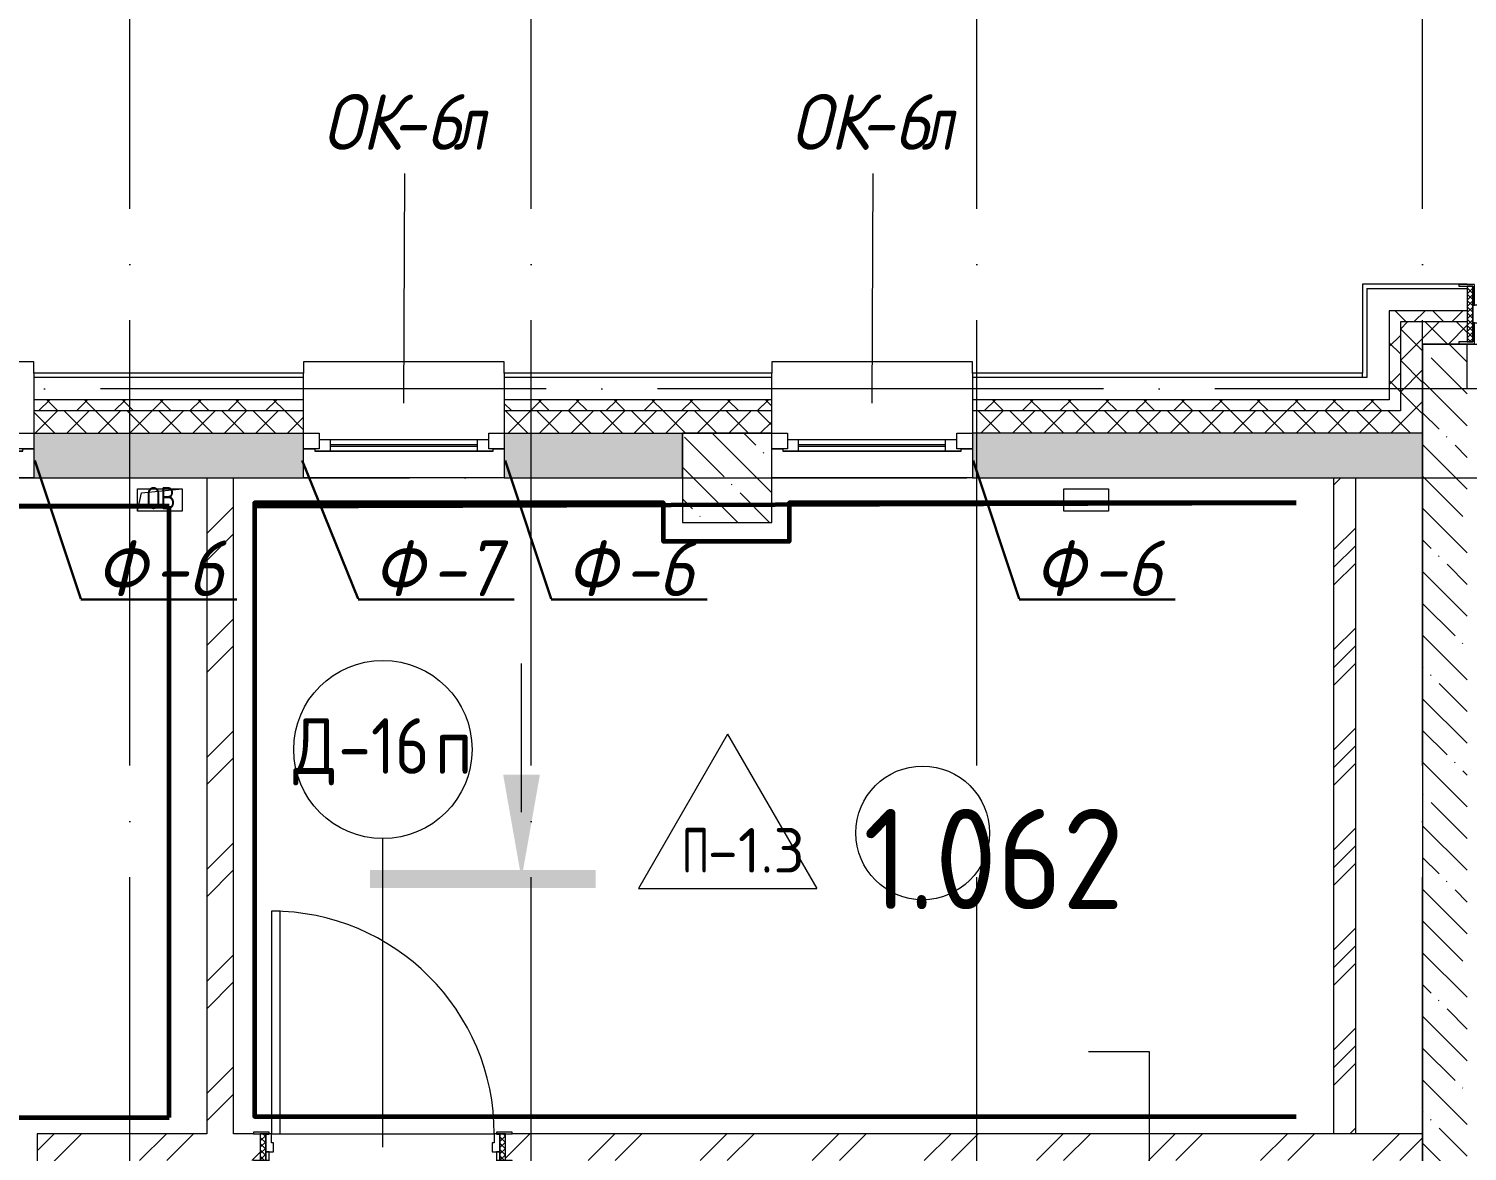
# Model space of a CAD drawing. Header units: millimetres. Extents: x -592259 to 288321, y -552984 to 293768.
# Drawn here: x 142535 to 148988, y 55352 to 60391 of the extents above; entities that cross this region are included whole.
import ezdxf

# ---------------------------------------------------------------- set-up
doc = ezdxf.new("R2010")
doc.units = ezdxf.units.MM
doc.linetypes.add('ADSK_Линия сетки', pattern=[2500, 2000, -250, 0, -250])
doc.linetypes.add('ADSK_Скрыто', pattern=[600, 300, -300])
for name, color, linetype, lineweight in [('2)Фархверки', 40, 'Continuous', 30), ('4.1) Штук. 3 вып', 6, 'Continuous', 60), ('4.1.1) Штук.  швы3 вып.', 6, 'Continuous', 60), ('A-AREA-____-IDEN', 250, 'Continuous', 9), ('A-DETL-GENF-OTLN', 250, 'Continuous', 5), ('A-DOOR-____-IDEN', 250, 'Continuous', 9), ('A-DOOR-____-MCUT', 250, 'Continuous', 5), ('A-DOOR-____-OTLN', 250, 'Continuous', 5), ('A-DOOR-FRAM-MCUT', 250, 'Continuous', 5), ('A-DOOR-FRAM-OTLN', 250, 'Continuous', 5), ('A-FLOR-____-IDEN', 250, 'Continuous', 9), ('A-FLOR-____-OTLN', 250, 'Continuous', 9), ('A-GLAZ-____-IDEN', 250, 'Continuous', 9), ('A-GLAZ-____-MCUT', 250, 'Continuous', 9), ('A-GLAZ-____-OTLN', 250, 'Continuous', 5), ('A-WALL-____-MCUT', 250, 'Continuous', 13), ('A-WALL-____-PATT', 250, 'Continuous', 13), ('A-WALL-FNSH-MCUT', 250, 'Continuous', 13), ('G-____-____-SYMB', 250, 'ADSK_Скрыто', 9), ('G-____-____-TEXT', 250, 'Continuous', 9), ('I-WALL-____-OTLN', 250, 'Continuous', 9), ('S-COLS-____-MCUT', 250, 'Continuous', 25), ('S-COLS-____-OTLN', 250, 'Continuous', 9), ('S-GRID-____-OTLN', 250, 'Continuous', 9)]:
    doc.layers.add(name, color=color, linetype=linetype, lineweight=lineweight)
doc.styles.add('GOST Common_1', font='', dxfattribs={"width": 0.9, "height": 250})
doc.styles.add('ISOCPEUR', font='isocpeur.ttf', dxfattribs={"width": 0.8, "height": 100})
doc.styles.add('ISOCPEUR_1', font='isocpeur.ttf', dxfattribs={"width": 0.9, "height": 250})
doc.styles.add('ISOCPEUR_2', font='isocpeur.ttf', dxfattribs={"height": 160})
doc.styles.add('ISOCPEUR_I', font='isocpeui.ttf', dxfattribs={"width": 0.9, "height": 12.5})
doc.styles.get('GOST Common_1').set_extended_font_data('GOST Common')
pattern_1 = [(45, (12287.9, -0.0006), (-251.4472, 251.4472), []), (45, (12287.9, 381), (-251.4472, 251.4472), [])]
pattern_2 = [(45, (12287.91, -0.0006), (-70.71068, 70.71068), []), (135, (12287.91, -0.0006), (-70.71068, -70.71068), [])]
pattern_3 = [(135, (12287.91, -0.0006), (-84.85281, -84.85281), []), (225, (12287.91, -0.0006), (84.85281, -84.85281), [])]
pattern_4 = [(135, (12287.91, -0.0006), (-142.5612, -142.5612), []), (135, (12430.48, -0.0006), (-142.5612, -142.5612), [252.016, -50.403, 3.353, -47.05])]

# ---------------------------------------------------------------- blocks, each defined once
blk = doc.blocks.new('Разрез - Номер вида сзади_3_5 мм-32550532-АР1_Кладочный план 1 этажа С2и3')
at = {"layer": 'G-____-____-SYMB', "linetype": 'Continuous'}
for points in [[(9.798, 0.404), (9.798, -0.394), (-0.333, -0.394), (-0.333, 0.404)], [(2.176, -4.675), (3, 0), (3.824, -4.675)]]:
    blk.add_hatch(color=256, dxfattribs=at).paths.add_polyline_path(points)
at = {"layer": 'G-____-____-SYMB', "linetype": 'Continuous', "lineweight": 20}
blk.add_line((3, -3), (3, -9.663), dxfattribs=at)
blk = doc.blocks.new('Дверь_СКБ_1Ст_Внутренняя - Д-16п_1100x2100h_Кабинет врача_ Процедурный кабинет_ Прививочный кабинет-V11-АР1_Маркировочный план 1 этажа С2и3')
at = {"layer": 'A-DOOR-____-OTLN'}
h = blk.add_hatch(dxfattribs=at)
h.set_pattern_fill('FP_12', color=256, style=0, pattern_type=2)
h.set_pattern_definition([(135, (1751.41, 124.685), (-14.14214, -14.14214), []), (225, (1751.41, 124.685), (14.14214, -14.14214), [])])
h.paths.add_polyline_path([(562.5, -60), (562.5, 60), (537.5, 60), (537.5, -60)])
at = {"layer": 'A-DOOR-FRAM-OTLN'}
h = blk.add_hatch(dxfattribs=at)
h.set_pattern_fill('FP_13', color=256, style=0, pattern_type=2)
h.set_pattern_definition([(45, (-371.384, 124.685), (-14.1421, 14.1421), []), (135, (-371.384, 124.685), (-14.1421, -14.1421), [])])
h.paths.add_polyline_path([(-512.5, -60), (-512.5, 60), (-537.5, 60), (-537.5, -60)])
at = {"layer": 'A-DOOR-____-MCUT'}
for p, q in [((-487.5, 1060), (-487.5, 60)), ((-447.5, 1060), (-487.5, 1060)), ((-447.5, 60), (-447.5, 1060)), ((-487.5, 60), (-447.5, 60))]:
    blk.add_line(p, q, dxfattribs=at)
at = {"layer": 'A-DOOR-____-OTLN'}
blk.add_arc((-487.5, 60), 1000, 360, 90, dxfattribs=at)
at = {"layer": 'A-DOOR-FRAM-MCUT'}
for p, q in [((-497.5, 68), (-567.5, 68)), ((-567.5, 68), (-567.5, 60)), ((-497.5, 60), (-497.5, 68)), ((592.5, 68), (522.5, 68)), ((522.5, 68), (522.5, 60)), ((592.5, 60), (592.5, 68)), ((-567.5, 60), (-497.5, 60)), ((-512.5, 60), (-537.5, 60)), ((-537.5, 60), (-537.5, -60)), ((-487.5, 60), (-512.5, 60)), ((-512.5, 60), (-512.5, -20)), ((-512.5, -60), (-512.5, 60)), ((-497.5, 60), (-512.5, 60)), ((-512.5, 60), (-512.5, 59)), ((-512.5, 59), (-497.5, 59)), ((-497.5, 59), (-497.5, 60)), ((-487.5, 20), (-487.5, 60)), ((-477.5, 20), (-487.5, 20)), ((-477.5, -20), (-477.5, 20)), ((512.5, 20), (502.5, 20)), ((502.5, 20), (502.5, -20)), ((512.5, 60), (512.5, 20)), ((537.5, 60), (512.5, 60)), ((537.5, 60), (522.5, 60)), ((522.5, 60), (522.5, 59)), ((522.5, 60), (592.5, 60)), ((522.5, 59), (537.5, 59)), ((537.5, -20), (537.5, 60)), ((562.5, 60), (537.5, 60)), ((537.5, 60), (537.5, -60)), ((537.5, 59), (537.5, 60)), ((562.5, -60), (562.5, 60)), ((-497.5, -60), (-567.5, -60)), ((-567.5, -60), (-567.5, -68)), ((-537.5, -60), (-512.5, -60)), ((-512.5, -20), (-477.5, -20)), ((-497.5, -20), (-512.5, -20)), ((-512.5, -20), (-512.5, -60)), ((-512.5, -60), (-497.5, -60)), ((-497.5, -60), (-497.5, -20)), ((-497.5, -68), (-497.5, -60)), ((502.5, -20), (537.5, -20)), ((537.5, -20), (522.5, -20)), ((522.5, -20), (522.5, -60)), ((522.5, -60), (537.5, -60)), ((592.5, -60), (522.5, -60)), ((522.5, -60), (522.5, -68)), ((537.5, -60), (537.5, -20)), ((537.5, -60), (562.5, -60)), ((592.5, -68), (592.5, -60)), ((-567.5, -68), (-497.5, -68)), ((522.5, -68), (592.5, -68))]:
    blk.add_line(p, q, dxfattribs=at)
blk = doc.blocks.new('Окно_СКБ_1Ст1 - 120_Окно_СКБ_1Ст_900_ОК6Л-V30-АР1_Маркировочный план 1 этажа С2и3')
at = {"layer": 'A-GLAZ-____-MCUT'}
for p, q in [((-450, -195), (-450, -125)), ((-450, -125), (-380, -125)), ((-380, -125), (-380, -195)), ((380, -195), (380, -125)), ((380, -125), (450, -125)), ((450, -125), (450, -195)), ((380, -155), (-380, -155)), ((-380, -155), (-380, -195)), ((-330, -205), (-330, -155)), ((330, -205), (330, -155)), ((380, -195), (380, -155)), ((-380, -195), (-450, -195)), ((-380, -195), (-400, -195)), ((-400, -195), (-400, -205)), ((-400, -205), (400, -205)), ((400, -205), (-400, -205)), ((450, -195), (380, -195)), ((400, -195), (380, -195)), ((400, -205), (400, -195))]:
    blk.add_line(p, q, dxfattribs=at)
at = {"layer": 'A-GLAZ-____-MCUT', "lineweight": 5}
for p, q in [((-330, -175), (330, -175)), ((330, -185), (-330, -185))]:
    blk.add_line(p, q, dxfattribs=at)
at = {"layer": 'A-GLAZ-____-OTLN'}
for p, q in [((-450, -195), (-400, -195)), ((400, -195), (450, -195))]:
    blk.add_line(p, q, dxfattribs=at)
blk = doc.blocks.new('WNW_Отлив1 - Отлив_металлический 2-28596055-АР1_Маркировочный план 1 этажа С2и3')
at = {"layer": 'A-GLAZ-____-OTLN'}
for p, q in [((450, 320), (-450, 320)), ((-450, 320), (-450, 270)), ((450, 270), (450, 320))]:
    blk.add_line(p, q, dxfattribs=at)
blk = doc.blocks.new('Дверь_СКБ_2Ст_Наружная - Входная дверь 1460х2300_ДН4-35088756-АР1_Маркировочный план 1 этажа С2и3')
at = {"layer": 'A-DOOR-____-OTLN'}
h = blk.add_hatch(dxfattribs=at)
h.set_pattern_fill('FP_58', color=256, style=0, pattern_type=2)
h.set_pattern_definition([(135, (1571.41, 199.685), (-14.14214, -14.14214), []), (225, (1571.41, 199.685), (14.14214, -14.14214), [])])
h.paths.add_polyline_path([(724.5, -125), (749.5, -125), (749.5, 125), (724.5, 125), (724.5, -39.5)])
at = {"layer": 'A-DOOR-FRAM-OTLN'}
h = blk.add_hatch(dxfattribs=at)
h.set_pattern_fill('FP_59', color=256, style=0, pattern_type=2)
h.set_pattern_definition([(45, (-551.384, 199.685), (-14.1421, 14.1421), []), (135, (-551.384, 199.685), (-14.1421, -14.1421), [])])
h.paths.add_polyline_path([(-710.5, -125), (-685.5, -125), (-685.5, 125), (-710.5, 125), (-710.5, -35)])
at = {"layer": 'A-DOOR-____-MCUT'}
for p, q in [((-660.5, 990), (-660.5, 40)), ((-620.5, 990), (-660.5, 990)), ((-620.5, 40), (-620.5, 990)), ((699.5, 450), (659.5, 450)), ((659.5, 450), (659.5, 40)), ((699.5, 40), (699.5, 450)), ((-660.5, 40), (-620.5, 40)), ((659.5, 40), (699.5, 40))]:
    blk.add_line(p, q, dxfattribs=at)
at = {"layer": 'A-DOOR-____-OTLN'}
for p, q in [((-677.5, 133), (-747.5, 133)), ((-747.5, 133), (-747.5, 125)), ((-677.5, 40), (-677.5, 133)), ((786.5, 133), (716.5, 133)), ((716.5, 133), (716.5, 40)), ((786.5, 125), (786.5, 133)), ((-747.5, 125), (-685.5, 125)), ((-685.5, 125), (-685.5, 40)), ((724.5, 40), (724.5, 125)), ((724.5, 125), (786.5, 125)), ((-685.5, 40), (-677.5, 40)), ((716.5, 40), (724.5, 40)), ((-677.5, -40), (-685.5, -40)), ((-685.5, -40), (-685.5, -125)), ((-677.5, -133), (-677.5, -40)), ((724.5, -40), (716.5, -40)), ((716.5, -40), (716.5, -133)), ((724.5, -125), (724.5, -40)), ((-747.5, -125), (-747.5, -133)), ((-685.5, -125), (-747.5, -125)), ((786.5, -125), (724.5, -125)), ((786.5, -133), (786.5, -125)), ((-747.5, -133), (-677.5, -133)), ((716.5, -133), (786.5, -133))]:
    blk.add_line(p, q, dxfattribs=at)
for centre, radius, start, end in [((-660.5, 40), 950, 0, 90), ((699.5, 40), 410, 90, 180)]:
    blk.add_arc(centre, radius, start, end, dxfattribs=at)
at = {"layer": 'A-DOOR-FRAM-MCUT'}
for p, q in [((-685.5, 125), (-710.5, 125)), ((-710.5, 125), (-710.5, -125)), ((-685.5, -125), (-685.5, 125)), ((749.5, 125), (724.5, 125)), ((724.5, 125), (724.5, -125)), ((749.5, -125), (749.5, 125)), ((-660.5, 40), (-685.5, 40)), ((-685.5, 40), (-685.5, -40)), ((-660.5, 0), (-660.5, 40)), ((-650.5, 0), (-660.5, 0)), ((-650.5, -40), (-650.5, 0)), ((699.5, 0), (689.5, 0)), ((689.5, 0), (689.5, -40)), ((699.5, 40), (699.5, 0)), ((724.5, 40), (699.5, 40)), ((724.5, -40), (724.5, 40)), ((-685.5, -40), (-650.5, -40)), ((689.5, -40), (724.5, -40)), ((-710.5, -125), (-685.5, -125)), ((724.5, -125), (749.5, -125))]:
    blk.add_line(p, q, dxfattribs=at)
blk = doc.blocks.new('Окно_СКБ_1Ст1 - 120_Окно_СКБ_1Ст_900_ОК6Л-29019250-АР1_Маркировочный план 1 этажа С2и3')
at = {"layer": 'A-GLAZ-____-MCUT'}
for p, q in [((-450, -195), (-450, -125)), ((-450, -125), (-380, -125)), ((-380, -125), (-380, -195)), ((380, -195), (380, -125)), ((380, -125), (450, -125)), ((450, -125), (450, -195)), ((380, -155), (-380, -155)), ((-380, -155), (-380, -195)), ((-330, -205), (-330, -155)), ((330, -205), (330, -155)), ((380, -195), (380, -155)), ((-380, -195), (-450, -195)), ((-380, -195), (-400, -195)), ((-400, -195), (-400, -205)), ((-400, -205), (400, -205)), ((400, -205), (-400, -205)), ((450, -195), (380, -195)), ((400, -195), (380, -195)), ((400, -205), (400, -195))]:
    blk.add_line(p, q, dxfattribs=at)
at = {"layer": 'A-GLAZ-____-MCUT', "lineweight": 5}
for p, q in [((-330, -175), (330, -175)), ((330, -185), (-330, -185))]:
    blk.add_line(p, q, dxfattribs=at)
at = {"layer": 'A-GLAZ-____-OTLN'}
for p, q in [((-450, -195), (-400, -195)), ((400, -195), (450, -195))]:
    blk.add_line(p, q, dxfattribs=at)
blk = doc.blocks.new('Окно_СКБ_1Ст1 - 120_Окно_СКБ_1Ст_900_ОК6Л-V51-АР1_Маркировочный план 1 этажа С2и3')
at = {"layer": 'A-GLAZ-____-MCUT'}
for p, q in [((-450, -195), (-450, -125)), ((-450, -125), (-380, -125)), ((-380, -125), (-380, -195)), ((380, -195), (380, -125)), ((380, -125), (450, -125)), ((450, -125), (450, -195)), ((380, -155), (-380, -155)), ((-380, -155), (-380, -195)), ((-330, -205), (-330, -155)), ((330, -205), (330, -155)), ((380, -195), (380, -155)), ((-380, -195), (-450, -195)), ((-380, -195), (-400, -195)), ((-400, -195), (-400, -205)), ((-400, -205), (400, -205)), ((400, -205), (-400, -205)), ((450, -195), (380, -195)), ((400, -195), (380, -195)), ((400, -205), (400, -195))]:
    blk.add_line(p, q, dxfattribs=at)
at = {"layer": 'A-GLAZ-____-MCUT', "lineweight": 5}
for p, q in [((-330, -175), (330, -175)), ((330, -185), (-330, -185))]:
    blk.add_line(p, q, dxfattribs=at)
at = {"layer": 'A-GLAZ-____-OTLN'}
for p, q in [((-450, -195), (-400, -195)), ((400, -195), (450, -195))]:
    blk.add_line(p, q, dxfattribs=at)
blk = doc.blocks.new('_Wn_-As_OpeningMEP_floor__Rectangular - _Wn_-As_OpeningMEP_floor__Rectangular-34852155-АР1_Маркировочный план 1 этажа С2и3')
at = {"layer": 'A-DETL-GENF-OTLN', "lineweight": 5}
for p, q in [((-100, 0), (-82.3, 82.3)), ((-82.3, 82.3), (100, 100))]:
    blk.add_line(p, q, dxfattribs=at)
blk = doc.blocks.new('AAR_СКБ_Марка_Помещения_мал - Номер-28977439-АР1_Маркировочный план 1 этажа С2и3')
at = {"layer": 'A-AREA-____-IDEN'}
blk.add_circle((-0.028, 0), 3, dxfattribs=at)
blk = doc.blocks.new('AAR_СКБ_Марка_Перекрытия - Марка пола-17325028-АР1_Маркировочный план 1 этажа С2и3')
at = {"layer": 'A-FLOR-____-IDEN'}
for p, q in [((0, 6.932), (-4.002, 0)), ((0, 6.932), (4.002, 0)), ((-4.002, 0), (4.002, 0))]:
    blk.add_line(p, q, dxfattribs=at)
blk = doc.blocks.new('ADSK_Марка_Дверь - Типоразмер_ADSK_Марка-30565456-АР1_Маркировочный план 1 этажа С2и3')
at = {"layer": 'A-DOOR-____-IDEN'}
blk.add_circle((0, 0), 4, dxfattribs=at)

msp = doc.modelspace()

# ---------------------------------------------------------------- hatches: boundary and pattern name
at = {"layer": 'A-WALL-____-PATT', "lineweight": 15, "true_color": 0x000000}
h = msp.add_hatch(dxfattribs=at)
h.set_pattern_fill('FP_53', color=18, style=0, pattern_type=2)
h.set_pattern_definition(pattern_3)
h.paths.add_polyline_path([(148637.8919, 58675), (148687.8919, 58675.0219), (148687.8919, 59125), (148637.8919, 59125), (148637.8919, 58725)])
h = msp.add_hatch(dxfattribs=at)
h.set_pattern_fill('FP_53', color=18, style=0, pattern_type=2)
h.set_pattern_definition(pattern_3)
h.paths.add_polyline_path([(165386.9138, 59075), (165387.9138, 59075), (165386.9138, 59125), (157937.9148, 59125), (157937.9148, 59075), (165337.9138, 59075)])
h.paths.add_polyline_path([(156666.9133, 59075), (157637.9148, 59075), (157637.9148, 59125), (156666.9133, 59125), (156666.9133, 59090.21)])
h.paths.add_polyline_path([(152537.9138, 59075), (153366.9133, 59075), (153366.9133, 59125), (152457.8919, 59125), (152457.8919, 59075)])
h.paths.add_polyline_path([(150624.1882, 59075), (150727.8919, 59075), (150727.8919, 59125), (150447.8919, 59125), (150447.8919, 59075), (150586.4138, 59075)])
h.paths.add_polyline_path([(148787.8919, 59075), (148987.8919, 59075), (148987.8919, 59125), (148687.8919, 59125), (148687.9138, 59075)])
h = msp.add_hatch(dxfattribs=at)
h.set_pattern_fill('FP_52', color=18, style=0, pattern_type=2)
h.set_pattern_definition(pattern_2)
h.paths.add_polyline_path([(148687.8919, 58575), (148787.8919, 58575.0219), (148787.8919, 59075), (148687.8919, 59075), (148687.8919, 58610.9323)])
h = msp.add_hatch(dxfattribs=at)
h.set_pattern_fill('FP_52', color=18, style=0, pattern_type=2)
h.set_pattern_definition(pattern_2)
h.paths.add_polyline_path([(152494.8919, 58975), (153366.9133, 58975), (153366.9133, 59075), (152457.8919, 59075), (152457.8919, 58985), (152494.8919, 58985), (152494.8919, 58977), (152457.8919, 58977), (152457.8919, 58975)])
h.paths.add_polyline_path([(148950.8919, 58975), (148987.8919, 58975), (148987.8919, 58977), (148950.8919, 58977), (148950.8919, 58985), (148987.8919, 58985), (148987.8919, 59075), (148787.8919, 59075), (148787.9138, 58975), (148831.1292, 58975)])
h.paths.add_polyline_path([(150484.8919, 58975), (150727.8919, 58975), (150727.8919, 58977), (150690.8919, 58977), (150690.8919, 58985), (150727.8919, 58985), (150727.8919, 59075), (150447.8919, 59075), (150447.8919, 58985), (150484.8919, 58985), (150484.8919, 58977), (150447.8919, 58977), (150447.8919, 58975)])
h.paths.add_polyline_path([(165337.9138, 58975), (165336.9138, 59075), (157937.9148, 59075), (157937.9148, 58975), (165237.9138, 58975)])
h.paths.add_polyline_path([(157637.9148, 58975), (157637.9148, 59075), (156666.9133, 59075), (156666.9133, 58975), (157337.8919, 58975)])
h = msp.add_hatch(dxfattribs=at)
h.set_pattern_fill('FP_1', color=18, style=0, pattern_type=2)
h.set_pattern_definition(pattern_4)
h.paths.add_polyline_path([(150586.4138, 58775), (150727.8919, 58775), (150727.8919, 58975), (150447.8919, 58975), (150447.9138, 58775), (150567.9138, 58775)])
h.paths.add_polyline_path([(152457.8919, 58775), (152537.9138, 58775), (152537.9138, 58975), (152457.8919, 58975), (152457.8919, 58862.6544)])
h.paths.add_polyline_path([(148987.8919, 58775), (148987.8919, 58975), (148787.9138, 58975), (148787.9138, 58775), (148831.1292, 58775)])
h = msp.add_hatch(dxfattribs=at)
h.set_pattern_fill('FP_53', color=18, style=0, pattern_type=2)
h.set_pattern_definition(pattern_3)
h.paths.add_polyline_path([(148637.8919, 58675), (148637.8919, 58725), (146767.9138, 58725), (146767.9138, 58675), (148630.7491, 58675)])
h.paths.add_polyline_path([(144667.9138, 58675), (145867.9138, 58675), (145867.9138, 58725), (144667.9138, 58725)])
h.paths.add_polyline_path([(142557.8919, 58675), (143767.9138, 58675), (143767.9138, 58725), (142557.8919, 58725), (142557.8919, 58682.1249)])
h.paths.add_polyline_path([(141657.8919, 58675), (141657.8919, 58725), (140437.9138, 58725), (140437.9138, 58675), (141257.8919, 58675)])
h.paths.add_polyline_path([(139537.9138, 58675), (139537.9138, 58725), (138637.9138, 58725), (138637.9138, 58675), (139233.1138, 58675)])
h.paths.add_polyline_path([(136637.8919, 58675), (137437.9138, 58675), (137437.9138, 58725), (136237.9138, 58725), (136237.9138, 58675)])
h.paths.add_polyline_path([(134187.9839, 58675), (135037.9138, 58675), (135037.9138, 58725), (134027.9839, 58725), (134027.9839, 58675), (134137.9839, 58675)])
h = msp.add_hatch(dxfattribs=at)
h.set_pattern_fill('FP_1', color=18, style=0, pattern_type=2)
h.set_pattern_definition(pattern_4)
h.paths.add_polyline_path([(148787.9138, 50095), (148987.913, 50095), (148987.9138, 58775), (148787.9138, 58775), (148787.9138, 50205.0006)])
h = msp.add_hatch(dxfattribs=at)
h.set_pattern_fill('FP_52', color=18, style=0, pattern_type=2)
h.set_pattern_definition(pattern_2)
h.paths.add_polyline_path([(134287.9839, 58575), (135037.9138, 58575), (135037.9138, 58675), (134287.9839, 58675), (134287.9839, 58610.9323)])
h.paths.add_polyline_path([(136437.9134, 58575), (137437.9138, 58575), (137437.9138, 58675), (136237.9138, 58675), (136237.9138, 58575), (136267.9138, 58575)])
h.paths.add_polyline_path([(140437.9138, 58575), (141657.8919, 58575), (141657.8919, 58675), (140437.9138, 58675), (140437.9138, 58610.9323)])
h.paths.add_polyline_path([(139537.9138, 58575), (139537.9138, 58675), (138637.9138, 58675), (138637.9138, 58575), (139366.3468, 58575)])
h.paths.add_polyline_path([(146767.9138, 58575), (148687.8919, 58575), (148687.8919, 58675), (146767.9138, 58675), (146767.9138, 58610.9323)])
h.paths.add_polyline_path([(145867.8931, 58575), (145867.9138, 58575.0104), (145867.9138, 58675), (144667.9138, 58675), (144667.9138, 58575), (145467.8919, 58575)])
h.paths.add_polyline_path([(142679.8294, 58575), (143767.9138, 58575), (143767.9138, 58675), (142557.8919, 58675), (142557.8919, 58575), (142572.9138, 58575)])
h = msp.add_hatch(dxfattribs=at)
h.set_pattern_fill('FP_3', color=18, style=0, pattern_type=2)
h.set_pattern_definition([(50, (12287.9, -0.0006), (364.3679, -31.8783), [38.1, -419.1]), (355, (12287.9, -0.0006), (-70.48585, 382.1133), [30.48, -335.28]), (100.451, (12318.28, -2.66), (293.885, 350.2334), [32.38, -356.18]), (46.184, (12287.9, 101.6), (542.1585, -84.0858), [57.15, -628.65]), (96.636, (12333.1, 94.6), (474.8049, 494.8554), [48.57, -534.27]), (351.184, (12287.9, 101.6), (474.8102, 494.85), [45.72, -502.92]), (21, (12338.7, 76.2), (303.22847, -204.53046), [38.1, -419.1]), (326, (12338.7, 76.2), (123.6039, 368.376), [30.48, -335.28]), (71.451, (12364, 59.16), (426.8341, 163.8427), [32.38, -356.18]), (37.5, (12287.91, -0.0006), (6.17665, 169.11015), [16.764, -314.452, 16.764, -323.596, -336.55]), (37.5, (12287.91, -0.0006), (6.17665, 169.11015), [-671.576, 16.764, -319.786]), (7.5, (12287.91, -0.0006), (133.63888, 200.3615), [16.764, -177.292, 16.764, -306.832, -128.27]), (7.5, (12287.91, -0.0006), (133.63888, 200.3615), [-517.652, 16.764, -111.506]), (327.5, (12174.63, -0.0006), (271.18182, -11.45836), [16.764, -110.236, 16.764, -379.476, -525.78]), (327.5, (12174.63, -0.0006), (271.18182, -11.45836), [-523.24, 16.764, -509.016]), (317.5, (12123.83, -0.0006), (296.2585, 50.85285), [16.764, -148.336, 16.764, -246.38, -373.38]), (317.5, (12123.83, -0.0006), (296.2585, 50.85285), [-428.244, 16.764, -356.616])])
h.paths.add_polyline_path([(135037.9138, 58375), (135037.9138, 58567), (135007.9138, 58567), (135007.9138, 58575), (134487.9134, 58575), (134487.9134, 58375)])
h.paths.add_polyline_path([(140997.9963, 58375), (141257.8919, 58375), (141257.8919, 58575), (140437.9138, 58575), (140437.9138, 58375)])
h.paths.add_polyline_path([(146767.9138, 58375), (148787.9138, 58375), (148787.9138, 58575), (146767.9138, 58575), (146767.9138, 58447.956)])
h.paths.add_polyline_path([(143047.0641, 58375), (143767.9138, 58375), (143767.9138, 58575), (142557.8919, 58575), (142557.8919, 58375), (143022.9138, 58375)])
h.paths.add_polyline_path([(137212.0074, 58375), (137437.9138, 58375), (137437.9138, 58567), (137407.9138, 58567), (137407.9138, 58575), (136637.8919, 58575), (136637.8919, 58375), (136640.3919, 58375)])
h.paths.add_polyline_path([(139537.9138, 58375), (139537.9138, 58575), (138667.9138, 58575), (138667.9138, 58567), (138637.9138, 58567), (138637.9138, 58375), (139366.3468, 58375)])
h.paths.add_polyline_path([(145467.8919, 58375), (145467.8896, 58574.9994), (144667.9138, 58575), (144667.9138, 58375), (145413.7404, 58375)])
h = msp.add_hatch(dxfattribs=at)
h.set_pattern_fill('FP_4', color=18, style=0, pattern_type=2)
h.set_pattern_definition(pattern_1)
h.paths.add_polyline_path([(143332.9138, 55430), (143452.9138, 55430), (143452.9138, 58375), (143332.9138, 58375), (143332.9138, 56657.5255)])
h = msp.add_hatch(dxfattribs=at)
h.set_pattern_fill('FP_5', color=18, style=0, pattern_type=2)
h.set_pattern_definition([(45, (12287.9, -0.0006), (-224.5064, 224.5064), []), (45, (12367.3, -0.0006), (0, 449.0128), []), (45, (12208.54, -0.0006), (0, 449.0128), [])])
h.paths.add_polyline_path([(148487.9138, 55430), (148487.9138, 58375), (148387.9138, 58375), (148387.9138, 55430)])
h = msp.add_hatch(dxfattribs=at)
h.set_pattern_fill('FP_4', color=18, style=0, pattern_type=2)
h.set_pattern_definition(pattern_1)
h.paths.add_polyline_path([(142572.9138, 49250.0006), (142692.9138, 49250.0006), (142692.9138, 52199.9994), (142572.9138, 52199.9994), (142572.9138, 49677.7159)])
h.paths.add_polyline_path([(142692.9138, 53299.9994), (142692.9138, 55430), (142572.9138, 55430), (142572.9138, 53299.9994), (142679.8294, 53299.9994)])
h = msp.add_hatch(dxfattribs=at)
h.set_pattern_fill('FP_4', color=18, style=0, pattern_type=2)
h.set_pattern_definition(pattern_1)
h.paths.add_polyline_path([(148147.6515, 55310), (148787.8919, 55310), (148787.8919, 55430), (144672.9138, 55430), (144672.9138, 55310), (147802.4087, 55310)])
h.paths.add_polyline_path([(142692.9138, 55310), (143572.9138, 55310), (143572.9138, 55430), (142692.9138, 55430), (142692.9138, 55380.2269)])
at = {"layer": 'S-COLS-____-OTLN', "lineweight": 5, "true_color": 0x000000}
h = msp.add_hatch(dxfattribs=at)
h.set_pattern_fill('FP_1', color=18, style=0, pattern_type=2)
h.set_pattern_definition(pattern_4)
h.paths.add_polyline_path([(145867.8919, 58174.9994), (145867.8919, 58574.9994), (145467.8919, 58574.9994), (145467.8919, 58174.9994)])

# ---------------------------------------------------------------- linework, layer by layer
at = {"layer": '2)Фархверки'}
for p, q in [((142561.1892, 58452.5406), (142768.2169, 57831.8087)), ((143761.28, 58452.5406), (144012.9127, 57831.8087)), ((144671.2112, 58452.5406), (144878.2388, 57831.8087)), ((146771.2112, 58452.5406), (146978.2388, 57831.8087)), ((143468.2169, 57828.6649), (142768.2169, 57828.6649)), ((144712.9127, 57828.6649), (144012.9127, 57828.6649)), ((145578.2388, 57828.6649), (144878.2388, 57828.6649)), ((147678.2388, 57828.6649), (146978.2388, 57828.6649))]:
    msp.add_line(p, q, dxfattribs=at)
at = {"layer": '4.1) Штук. 3 вып'}
for p, q in [((143164.4454, 58247.8236), (142299.6656, 58247.8236)), ((143164.4454, 55504.0007), (143164.4454, 58247.8236)), ((142299.6656, 55504.0007), (143164.4454, 55504.0007))]:
    msp.add_line(p, q, dxfattribs=at)
msp.add_lwpolyline([(148220.522, 58262.5072), (145945.9181, 58262.5072), (145945.9181, 58089.302), (145382.6814, 58089.302), (145382.6814, 58262.5072), (143547.2827, 58262.5072), (143547.2827, 55508.5271), (148220.522, 55508.5271)], dxfattribs=at)
at = {"layer": '4.1.1) Штук.  швы3 вып.'}
for points in [[(139588.3492, 58247.8236), (143164.4454, 58247.8236)], [(143547.2827, 58247.8236), (148220.522, 58262.5072)], [(143722.7759, 55508.5271), (144805.4223, 55508.5271)]]:
    msp.add_lwpolyline(points, dxfattribs=at)
at = {"layer": 'A-DOOR-____-IDEN', "color": 18, "true_color": 0x000000}
msp.add_line((144122.9138, 55370), (144122.9138, 56755.6514), dxfattribs=at)
at = {"layer": 'A-FLOR-____-OTLN', "color": 18, "lineweight": 5, "true_color": 0x000000}
for p, q in [((143022.9138, 58225), (143022.9138, 58325)), ((143022.9138, 58325), (143222.9138, 58325)), ((143222.9138, 58325), (143222.9138, 58225)), ((147177.9138, 58225), (147177.9138, 58325)), ((147177.9138, 58325), (147377.9138, 58325)), ((147377.9138, 58325), (147377.9138, 58225)), ((143222.9138, 58225), (143022.9138, 58225)), ((147377.9138, 58225), (147177.9138, 58225)), ((143662.9138, 55430), (144622.9138, 55430))]:
    msp.add_line(p, q, dxfattribs=at)
at = {"layer": 'A-GLAZ-____-IDEN', "color": 18, "lineweight": 15, "true_color": 0x000000}
for p, q in [((144217.9138, 58710), (144222.4156, 59741.086)), ((146317.9138, 58710), (146322.4156, 59741.086))]:
    msp.add_line(p, q, dxfattribs=at)
at = {"layer": 'A-WALL-____-MCUT', "color": 18, "lineweight": 15, "true_color": 0x000000}
for p, q in [((148537.8919, 59225), (148537.8919, 58825)), ((148537.8919, 59225), (148987.8919, 59225)), ((148637.8919, 59125), (148637.8919, 58725)), ((148987.8919, 59125), (148637.8919, 59125)), ((148687.8919, 59075), (148687.8919, 58675)), ((148987.8919, 59075), (148687.8919, 59075)), ((148787.8919, 58575), (148787.8919, 58975)), ((148787.8919, 58975), (148987.8919, 58975)), ((148987.8919, 58975), (148787.9138, 58975)), ((148787.9138, 58975), (148787.9138, 58775)), ((148987.8919, 58975), (148987.8919, 58977)), ((148987.8919, 58775), (148987.8919, 58975)), ((142557.8919, 58825), (142557.8919, 58725)), ((143767.9138, 58825), (142557.8919, 58825)), ((143767.9138, 58725), (143767.9138, 58825)), ((144667.9138, 58825), (144667.9138, 58725)), ((145867.9138, 58825), (144667.9138, 58825)), ((145867.9138, 58725), (145867.9138, 58825)), ((146767.9138, 58825), (146767.9138, 58725)), ((148537.8919, 58825), (146767.9138, 58825)), ((148517.8919, 58825), (148517.8919, 58845)), ((142557.8919, 58725), (142557.8919, 58675)), ((143767.9138, 58725), (142557.8919, 58725)), ((143767.9138, 58675), (143767.9138, 58725)), ((144667.9138, 58725), (144667.9138, 58675)), ((145867.9138, 58725), (144667.9138, 58725)), ((145867.9138, 58675), (145867.9138, 58725)), ((146767.9138, 58725), (146767.9138, 58675)), ((148637.8919, 58725), (146767.9138, 58725)), ((148987.9138, 58775), (148787.9138, 58775)), ((148787.9138, 58775), (148787.9138, 53720)), ((142557.8919, 58675), (142557.8919, 58575)), ((143767.9138, 58675), (142557.8919, 58675)), ((143767.9138, 58575), (143767.9138, 58675)), ((144667.9138, 58675), (144667.9138, 58575)), ((145867.9138, 58675), (144667.9138, 58675)), ((145867.9138, 58575), (145867.9138, 58675)), ((146767.9138, 58675), (146767.9138, 58575)), ((148687.8919, 58675), (146767.9138, 58675)), ((142557.8919, 58575), (143767.9138, 58575)), ((142557.8919, 58575), (142557.8919, 58375)), ((143767.9138, 58375), (143767.9138, 58575)), ((144667.9138, 58575), (145467.8919, 58575)), ((144667.9138, 58575), (144667.9138, 58375)), ((145467.8919, 58575), (145867.9138, 58575)), ((145467.8919, 58375), (145467.8919, 58575)), ((146767.9138, 58575), (146767.9138, 58375)), ((148787.9138, 58575), (146767.9138, 58575)), ((148787.9138, 58375), (148787.9138, 58575)), ((142557.8919, 58375), (143767.9138, 58375)), ((143332.9138, 58375), (143332.9138, 55430)), ((143452.9138, 55430), (143452.9138, 58375)), ((144667.9138, 58375), (145467.8919, 58375)), ((146767.9138, 58375), (148787.9138, 58375)), ((148387.9138, 58375), (148387.9138, 55430)), ((148487.9138, 55430), (148487.9138, 58375)), ((143332.9138, 55430), (142572.9138, 55430)), ((142572.9138, 55430), (142572.9138, 53329.9994)), ((143542.9138, 55430), (143452.9138, 55430)), ((148787.8919, 55430), (144702.9138, 55430)), ((148787.8919, 55310), (148787.8919, 55430))]:
    msp.add_line(p, q, dxfattribs=at)
at = {"layer": 'A-WALL-FNSH-MCUT', "lineweight": 15}
for p, q in [((148517.8919, 59245), (148517.8919, 58845)), ((148987.8919, 59245), (148517.8919, 59245)), ((148987.8919, 59243), (148987.8919, 59245)), ((143767.9138, 58845), (142557.8919, 58845)), ((142557.8919, 58845), (142557.8919, 58825)), ((143767.9138, 58825), (143767.9138, 58845)), ((145867.9138, 58845), (144667.9138, 58845)), ((144667.9138, 58845), (144667.9138, 58825)), ((145867.9138, 58825), (145867.9138, 58845)), ((148517.8919, 58845), (146767.9138, 58845)), ((146767.9138, 58845), (146767.9138, 58825))]:
    msp.add_line(p, q, dxfattribs=at)
at = {"layer": 'G-____-____-TEXT', "color": 18, "true_color": 0x000000}
for p, q in [((147294.7803, 55798.6997), (147288.1865, 55798.6997)), ((147562.7953, 55798.6997), (147294.7803, 55798.6997)), ((147562.7953, 53866.5287), (147562.7953, 55798.6997))]:
    msp.add_line(p, q, dxfattribs=at)
at = {"layer": 'I-WALL-____-OTLN', "color": 18, "lineweight": 15, "true_color": 0x000000}
for p, q in [((148987.8919, 58975), (150447.8919, 58975)), ((142557.8919, 58375), (141657.8919, 58375)), ((144667.9138, 58375), (143767.9138, 58375)), ((146767.9138, 58375), (145867.9138, 58375))]:
    msp.add_line(p, q, dxfattribs=at)
at = {"layer": 'S-COLS-____-MCUT', "color": 18, "lineweight": 5, "true_color": 0x000000}
for p, q in [((145867.8919, 58574.9994), (145467.8919, 58574.9994)), ((145867.8919, 58174.9994), (145867.8919, 58574.9994)), ((145467.8919, 58375), (145467.8919, 58174.9994)), ((145467.8919, 58174.9994), (145867.8919, 58174.9994))]:
    msp.add_line(p, q, dxfattribs=at)
at = {"layer": 'S-COLS-____-OTLN', "color": 18, "lineweight": 5, "true_color": 0x000000}
msp.add_line((145467.8919, 58574.9994), (145467.8919, 58375), dxfattribs=at)
at = {"layer": 'S-GRID-____-OTLN', "color": 18, "linetype": 'ADSK_Линия сетки', "true_color": 0x000000}
for p, q in [((142987.9138, -2919.5356), (142987.9138, 61063.6538)), ((144787.9138, -2919.5356), (144787.9138, 61063.6538)), ((146787.9138, -2919.5356), (146787.9138, 61063.6538)), ((148787.9138, -2919.5356), (148787.9138, 61063.6538)), ((167356.8279, 58775), (111607.9138, 58775)), ((77240.3519, 58375), (168626.8279, 58375))]:
    msp.add_line(p, q, dxfattribs=at)

# ---------------------------------------------------------------- block references
at = {"layer": 'A-AREA-____-IDEN', "color": 18, "true_color": 0x000000, "xscale": 99.99999999999993, "yscale": 99.99999999999993, "zscale": 99.99999999999993}
msp.add_blockref('AAR_СКБ_Марка_Помещения_мал - Номер-28977439-АР1_Маркировочный план 1 этажа С2и3', (146547.5233, 56781.2102), dxfattribs=at)
at = {"layer": 'A-DOOR-____-IDEN', "color": 18, "true_color": 0x000000, "xscale": 99.99999999999993, "yscale": 99.99999999999993, "zscale": 99.99999999999993}
msp.add_blockref('ADSK_Марка_Дверь - Типоразмер_ADSK_Марка-30565456-АР1_Маркировочный план 1 этажа С2и3', (144123.3712, 57155.6514), dxfattribs=at)
at = {"layer": 'A-DOOR-____-OTLN', "color": 18, "true_color": 0x000000}
for name, p in [('Дверь_СКБ_2Ст_Наружная - Входная дверь 1460х2300_ДН4-35088756-АР1_Маркировочный план 1 этажа С2и3', (149698.3919, 59110)), ('Дверь_СКБ_1Ст_Внутренняя - Д-16п_1100x2100h_Кабинет врача_ Процедурный кабинет_ Прививочный кабинет-V11-АР1_Маркировочный план 1 этажа С2и3', (144110.4138, 55370))]:
    msp.add_blockref(name, p, dxfattribs=at)
at = {"layer": 'A-FLOR-____-IDEN', "color": 18, "true_color": 0x000000, "xscale": 99.99999999999993, "yscale": 99.99999999999993, "zscale": 99.99999999999993}
msp.add_blockref('AAR_СКБ_Марка_Перекрытия - Марка пола-17325028-АР1_Маркировочный план 1 этажа С2и3', (145669.6425, 56531.3584), dxfattribs=at)
at = {"layer": 'A-GLAZ-____-OTLN', "color": 18, "lineweight": 15, "true_color": 0x000000}
for p in [(142107.8919, 58575), (144217.9138, 58575), (146317.9138, 58575)]:
    msp.add_blockref('WNW_Отлив1 - Отлив_металлический 2-28596055-АР1_Маркировочный план 1 этажа С2и3', p, dxfattribs=at)
at = {"layer": 'A-GLAZ-____-OTLN', "color": 18, "true_color": 0x000000}
for name, p in [('Окно_СКБ_1Ст1 - 120_Окно_СКБ_1Ст_900_ОК6Л-V51-АР1_Маркировочный план 1 этажа С2и3', (142107.8919, 58700)), ('Окно_СКБ_1Ст1 - 120_Окно_СКБ_1Ст_900_ОК6Л-29019250-АР1_Маркировочный план 1 этажа С2и3', (144217.9138, 58700)), ('Окно_СКБ_1Ст1 - 120_Окно_СКБ_1Ст_900_ОК6Л-V30-АР1_Маркировочный план 1 этажа С2и3', (146317.9138, 58700)), ('_Wn_-As_OpeningMEP_floor__Rectangular - _Wn_-As_OpeningMEP_floor__Rectangular-34852155-АР1_Маркировочный план 1 этажа С2и3', (143122.9138, 58225))]:
    msp.add_blockref(name, p, dxfattribs=at)
at = {"layer": 'G-____-____-SYMB', "linetype": 'Continuous', "xscale": 99.99999999999993, "yscale": 99.99999999999993, "zscale": 99.99999999999993, "rotation": 180}
msp.add_blockref('Разрез - Номер вида сзади_3_5 мм-32550532-АР1_Кладочный план 1 этажа С2и3', (145045.2918, 56574.5768), dxfattribs=at)

# ---------------------------------------------------------------- texts
at = {"layer": '2)Фархверки', "attachment_point": 1}
for s, insert, char_height, width, style in [('ОВ', (143062.9349, 58333.9554), 100, 160.3375, 'ISOCPEUR'), ('\\fISOCPEUR|b0|i1|c204|p34|;Ф', (142835.1151, 58093.8003), 250, 312.658125, 'ISOCPEUR_I'), ('-6', (143093.0839, 58093.8003), 250, 448.945, 'ISOCPEUR_I'), ('\\fISOCPEUR|b0|i1|c204|p34|;Ф', (144079.8109, 58093.8003), 250, 312.658125, 'ISOCPEUR_I'), ('-7', (144337.7797, 58093.8003), 250, 448.945, 'ISOCPEUR_I'), ('\\fISOCPEUR|b0|i1|c204|p34|;Ф', (144945.1371, 58093.8003), 250, 312.658125, 'ISOCPEUR_I'), ('-6', (145203.1058, 58093.8003), 250, 448.945, 'ISOCPEUR_I'), ('\\fISOCPEUR|b0|i1|c204|p34|;Ф', (147045.1371, 58093.8003), 250, 312.658125, 'ISOCPEUR_I'), ('-6', (147303.1058, 58093.8003), 250, 448.945, 'ISOCPEUR_I')]:
    msp.add_mtext(s, dxfattribs=dict(at, insert=insert, char_height=char_height, width=width, style=style))
at = {"layer": 'A-AREA-____-IDEN', "color": 18, "true_color": 0x000000, "insert": (146278.0229, 56888.6957), "char_height": 450, "width": 609.2825, "attachment_point": 1, "style": 'ISOCPEUR_1'}
msp.add_mtext('1.062', dxfattribs=at)
at = {"layer": 'A-DOOR-____-IDEN', "color": 18, "true_color": 0x000000, "char_height": 250, "attachment_point": 1, "style": 'GOST Common_1'}
for s, insert, width in [('\\fGOST Common|b0|i0|c204|p34|;\\W.9;Д', (143721.0638, 57296.102), 245.316375), ('-16', (143923.4701, 57296.102), 526.708687), ('\\fGOST Common|b0|i0|c204|p34|;\\W.9;п', (144358.0482, 57296.102), 194.810062)]:
    msp.add_mtext(s, dxfattribs=dict(at, insert=insert, width=width))
at = {"layer": 'A-FLOR-____-IDEN', "color": 18, "true_color": 0x000000, "char_height": 200, "attachment_point": 1, "style": 'ISOCPEUR_2'}
for s, insert, width in [('\\fISOCPEUR|b0|i0|c204|p34|;\\W.7;П', (145464.4075, 56802.7442), 140.295312), ('-1.3', (145580.1627, 56802.7442), 381.60325)]:
    msp.add_mtext(s, dxfattribs=dict(at, insert=insert, width=width))
at = {"layer": 'A-GLAZ-____-IDEN', "color": 18, "lineweight": 15, "true_color": 0x000000, "char_height": 250, "attachment_point": 1, "style": 'ISOCPEUR_I'}
for s, insert, width in [('ОК', (143852.9564, 60097.4402), 372.784687), ('-6', (144160.5346, 60097.4402), 336.70875), ('ОК', (145952.9564, 60097.4402), 372.784687), ('-6', (146260.5346, 60097.4402), 336.70875), ('\\fISOCPEUR|b0|i1|c204|p34|;\\W.75;л', (144438.3471, 60097.4402), 168.354375), ('\\fISOCPEUR|b0|i1|c204|p34|;\\W.75;л', (146538.3471, 60097.4402), 168.354375)]:
    msp.add_mtext(s, dxfattribs=dict(at, insert=insert, width=width))

doc.saveas('drawing.dxf')
